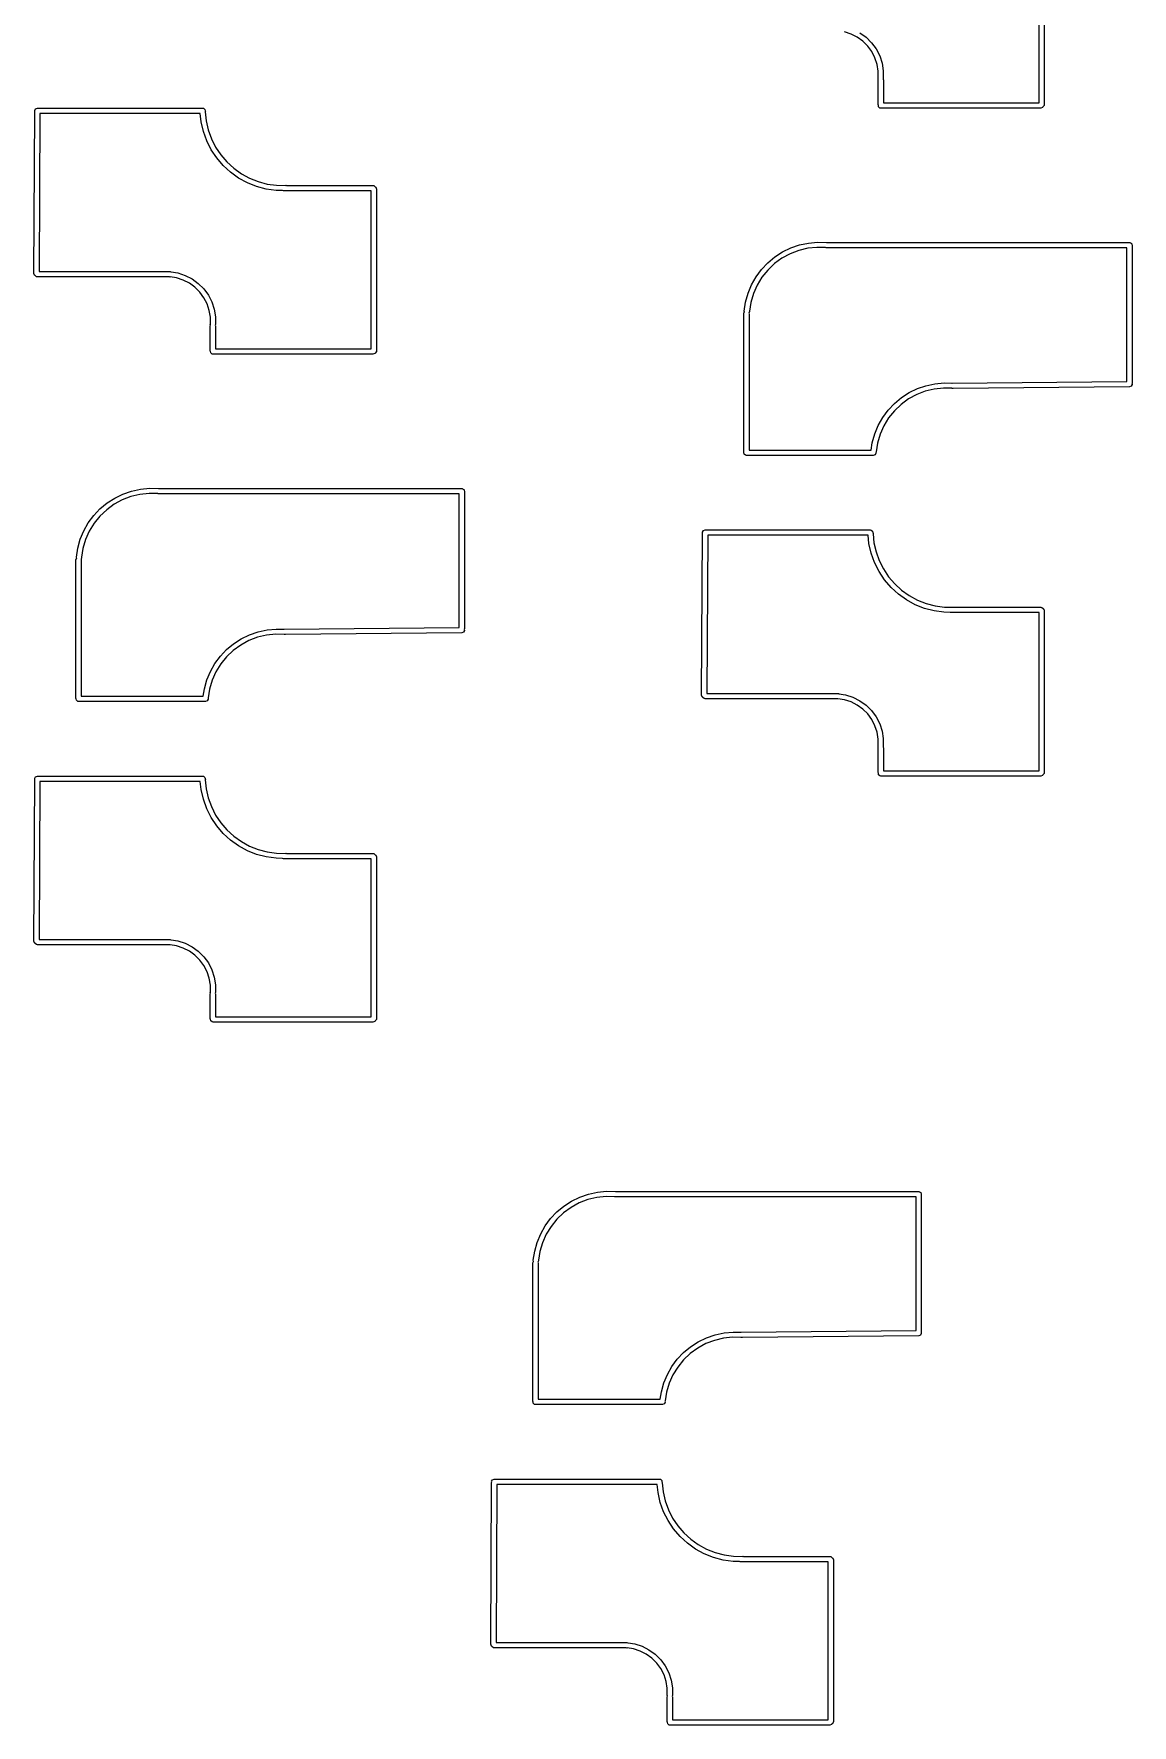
# Model space of a CAD drawing. Extents: x -7 to 140, y -36 to 78.
# Drawn here: x 30.62 to 61.88, y -21.3 to 26.81 of the extents above; entities that cross this region are included whole.
import ezdxf

# ---------------------------------------------------------------- set-up
doc = ezdxf.new("R2010")
doc.units = 0
doc.layers.add('BLACK', color=7, linetype='CONTINUOUS')

msp = doc.modelspace()

# ---------------------------------------------------------------- linework, layer by layer
at = {"layer": 'BLACK', "linetype": 'CONTINUOUS'}
for p, q in [((59.375, 29.4), (59.375, 24.8)), ((59.225, 24.85), (59.225, 29.35)), ((53.876, 26.8087), (53.6889, 26.8689)), ((54.0514, 26.72), (53.876, 26.8087)), ((54.2107, 26.6049), (54.0514, 26.72)), ((54.1274, 26.8448), (54.3053, 26.7163)), ((54.3501, 26.4663), (54.2107, 26.6049)), ((54.3053, 26.7163), (54.461, 26.5615)), ((54.4661, 26.3076), (54.3501, 26.4663)), ((54.461, 26.5615), (54.5905, 26.3843)), ((54.5559, 26.1328), (54.4661, 26.3076)), ((54.6172, 25.946), (54.5559, 26.1328)), ((54.5905, 26.3843), (54.6907, 26.1891)), ((54.6907, 26.1891), (54.7592, 25.9805)), ((54.6485, 25.7519), (54.6172, 25.946)), ((54.645, 25.5), (54.6495, 25.5257)), ((54.6452, 25.5557), (54.649, 25.565)), ((54.6518, 25.5284), (54.6452, 25.5557)), ((54.649, 25.565), (54.6485, 25.7519)), ((54.6495, 25.5257), (54.6518, 25.5284)), ((54.7592, 25.9805), (54.7941, 25.7638)), ((54.7948, 25.5443), (54.7863, 25.5238)), ((54.7863, 25.5238), (54.795, 25.5)), ((54.7941, 25.7638), (54.7948, 25.5443)), ((54.7948, 25.5443), (54.7948, 25.5443)), ((54.645, 24.8), (54.645, 25.5)), ((54.795, 25.5), (54.795, 24.85)), ((30.625, 20.0004), (30.65, 24.6004)), ((30.65, 24.6004), (30.6539, 24.6221)), ((30.6511, 24.638), (30.6768, 24.6825)), ((30.6539, 24.6221), (30.6511, 24.638)), ((30.6768, 24.6825), (30.725, 24.7)), ((30.725, 24.7), (35.425, 24.7)), ((30.7997, 24.55), (30.7753, 20.05)), ((35.36, 24.55), (30.7997, 24.55)), ((35.3846, 24.3148), (35.36, 24.55)), ((35.425, 24.7), (35.4507, 24.6955)), ((35.4507, 24.6955), (35.49, 24.6625)), ((35.49, 24.6625), (35.4964, 24.6262)), ((35.4964, 24.6262), (35.5049, 24.6033)), ((35.5049, 24.6033), (35.502, 24.5927)), ((35.502, 24.5927), (35.5286, 24.3388)), ((54.6528, 24.7785), (54.645, 24.8)), ((54.66, 24.7375), (54.6528, 24.7785)), ((54.6993, 24.7045), (54.66, 24.7375)), ((54.725, 24.7), (54.6993, 24.7045)), ((59.275, 24.7), (54.725, 24.7)), ((54.795, 24.85), (59.225, 24.85)), ((59.3232, 24.7175), (59.275, 24.7)), ((59.3328, 24.7342), (59.3232, 24.7175)), ((59.3375, 24.735), (59.3328, 24.7342)), ((59.3705, 24.7743), (59.3375, 24.735)), ((59.375, 24.8), (59.3705, 24.7743)), ((35.4479, 24.0385), (35.3846, 24.3148)), ((35.5286, 24.3388), (35.588, 24.0797)), ((35.588, 24.0797), (35.6782, 23.8296)), ((35.5441, 23.7719), (35.4479, 24.0385)), ((35.6717, 23.5188), (35.5441, 23.7719)), ((35.6782, 23.8296), (35.7978, 23.5923)), ((35.7978, 23.5923), (35.9452, 23.3711)), ((35.8288, 23.2829), (35.6717, 23.5188)), ((36.0133, 23.0677), (35.8288, 23.2829)), ((35.9452, 23.3711), (36.1182, 23.1692)), ((36.1182, 23.1692), (36.3143, 22.9897)), ((36.2223, 22.8763), (36.0133, 23.0677)), ((36.4529, 22.7115), (36.2223, 22.8763)), ((36.3143, 22.9897), (36.5305, 22.8352)), ((36.7017, 22.5757), (36.4529, 22.7115)), ((36.5305, 22.8352), (36.7638, 22.7078)), ((36.7638, 22.7078), (37.0108, 22.6095)), ((36.9651, 22.4708), (36.7017, 22.5757)), ((37.2391, 22.3985), (36.9651, 22.4708)), ((37.0108, 22.6095), (37.2678, 22.5416)), ((37.5199, 22.3597), (37.2391, 22.3985)), ((37.2678, 22.5416), (37.5311, 22.5053)), ((37.6966, 22.3568), (37.5199, 22.3597)), ((37.5311, 22.5053), (37.7864, 22.5011)), ((37.6993, 22.3545), (37.6966, 22.3568)), ((37.725, 22.35), (37.6993, 22.3545)), ((40.225, 22.35), (37.725, 22.35)), ((37.7864, 22.5011), (37.7967, 22.5049)), ((37.7967, 22.5049), (37.8145, 22.5)), ((37.8145, 22.5), (40.275, 22.5)), ((40.225, 17.85), (40.225, 22.35)), ((40.275, 22.5), (40.3007, 22.4955)), ((40.3007, 22.4955), (40.34, 22.4625)), ((40.34, 22.4625), (40.3408, 22.4578)), ((40.3408, 22.4578), (40.3575, 22.4482)), ((40.3575, 22.4482), (40.375, 22.4)), ((40.375, 22.4), (40.375, 17.8)), ((51.9264, 20.6102), (52.1608, 20.724)), ((52.1608, 20.724), (52.4071, 20.8089)), ((52.6437, 20.7128), (52.3878, 20.6513)), ((52.4071, 20.8089), (52.6619, 20.8634)), ((52.9055, 20.7404), (52.6437, 20.7128)), ((52.6619, 20.8634), (52.9214, 20.8867)), ((53.1486, 20.7341), (52.9055, 20.7404)), ((52.9214, 20.8867), (53.1747, 20.8789)), ((53.1493, 20.7335), (53.1486, 20.7341)), ((53.1646, 20.7308), (53.1493, 20.7335)), ((53.1682, 20.7293), (53.1646, 20.7308)), ((53.1704, 20.7298), (53.1682, 20.7293)), ((53.175, 20.729), (53.1704, 20.7298)), ((53.1747, 20.8789), (53.175, 20.879)), ((53.175, 20.879), (61.8, 20.879)), ((61.725, 20.729), (53.175, 20.729)), ((61.725, 16.9243), (61.725, 20.729)), ((61.8, 20.879), (61.8097, 20.8773)), ((61.8097, 20.8773), (61.813, 20.8779)), ((61.813, 20.8779), (61.8159, 20.8762)), ((61.8159, 20.8762), (61.8257, 20.8745)), ((61.8257, 20.8745), (61.8406, 20.862)), ((61.8406, 20.862), (61.8575, 20.8522)), ((61.8575, 20.8522), (61.8598, 20.8458)), ((61.8598, 20.8458), (61.865, 20.8415)), ((61.865, 20.8415), (61.8683, 20.8223)), ((61.8683, 20.8223), (61.875, 20.804)), ((61.875, 20.804), (61.875, 16.896)), ((51.3285, 20.1126), (51.5072, 20.3022)), ((51.5072, 20.3022), (51.7075, 20.4688)), ((51.698, 20.2766), (51.5072, 20.0953)), ((51.9109, 20.4313), (51.698, 20.2766)), ((51.7075, 20.4688), (51.9264, 20.6102)), ((52.1422, 20.5569), (51.9109, 20.4313)), ((52.3878, 20.6513), (52.1422, 20.5569)), ((30.6423, 19.9521), (30.625, 20.0004)), ((30.6592, 19.9422), (30.6423, 19.9521)), ((30.66, 19.9375), (30.6592, 19.9422)), ((30.6993, 19.9045), (30.66, 19.9375)), ((30.725, 19.9), (30.6993, 19.9045)), ((34.4827, 19.9), (30.725, 19.9)), ((30.7753, 20.05), (34.5, 20.05)), ((34.4943, 19.8952), (34.4827, 19.9)), ((34.5041, 19.8976), (34.4943, 19.8952)), ((34.5, 20.05), (34.5257, 20.0455)), ((34.6889, 19.8689), (34.5041, 19.8976)), ((34.5257, 20.0455), (34.5312, 20.0408)), ((34.5312, 20.0408), (34.7226, 20.0111)), ((34.876, 19.8087), (34.6889, 19.8689)), ((34.7226, 20.0111), (34.9315, 19.9439)), ((35.0514, 19.72), (34.876, 19.8087)), ((34.9315, 19.9439), (35.1274, 19.8448)), ((35.1274, 19.8448), (35.3053, 19.7163)), ((51.0457, 19.676), (51.1739, 19.9028)), ((51.1739, 19.9028), (51.3285, 20.1126)), ((51.3416, 19.8908), (51.2042, 19.6663)), ((51.5072, 20.0953), (51.3416, 19.8908)), ((35.2107, 19.6049), (35.0514, 19.72)), ((35.3501, 19.4663), (35.2107, 19.6049)), ((35.3053, 19.7163), (35.461, 19.5615)), ((35.4661, 19.3076), (35.3501, 19.4663)), ((35.461, 19.5615), (35.5905, 19.3843)), ((35.5559, 19.1328), (35.4661, 19.3076)), ((35.5905, 19.3843), (35.6907, 19.1891)), ((50.8757, 19.1844), (50.9459, 19.4353)), ((50.9459, 19.4353), (51.0457, 19.676)), ((51.0972, 19.4259), (51.0225, 19.1735)), ((51.2042, 19.6663), (51.0972, 19.4259)), ((35.6172, 18.946), (35.5559, 19.1328)), ((35.6485, 18.7519), (35.6172, 18.946)), ((35.6907, 19.1891), (35.7592, 18.9805)), ((35.7592, 18.9805), (35.7941, 18.7638)), ((50.825, 18.85), (50.8295, 18.8757)), ((50.825, 14.905), (50.825, 18.85)), ((50.8295, 18.8757), (50.844, 18.8929)), ((50.8363, 18.9268), (50.8757, 19.1844)), ((50.844, 18.8929), (50.8363, 18.9268)), ((50.8363, 18.9268), (50.8363, 18.9268)), ((50.9857, 18.9132), (50.9675, 18.8707)), ((50.9675, 18.8707), (50.975, 18.85)), ((50.975, 18.85), (50.975, 14.971)), ((51.0225, 19.1735), (50.9831, 18.9245)), ((50.9831, 18.9245), (50.9857, 18.9132)), ((35.645, 18.5), (35.6495, 18.5257)), ((35.645, 17.8), (35.645, 18.5)), ((35.6452, 18.5557), (35.649, 18.565)), ((35.6518, 18.5284), (35.6452, 18.5557)), ((35.649, 18.565), (35.6485, 18.7519)), ((35.6495, 18.5257), (35.6518, 18.5284)), ((35.7948, 18.5443), (35.7863, 18.5238)), ((35.7863, 18.5238), (35.795, 18.5)), ((35.7941, 18.7638), (35.7948, 18.5443)), ((35.7948, 18.5443), (35.7948, 18.5443)), ((35.795, 18.5), (35.795, 17.85)), ((35.795, 17.85), (40.225, 17.85)), ((35.6528, 17.7785), (35.645, 17.8)), ((35.66, 17.7375), (35.6528, 17.7785)), ((35.6993, 17.7045), (35.66, 17.7375)), ((35.725, 17.7), (35.6993, 17.7045)), ((40.275, 17.7), (35.725, 17.7)), ((40.3232, 17.7175), (40.275, 17.7)), ((40.3328, 17.7342), (40.3232, 17.7175)), ((40.3375, 17.735), (40.3328, 17.7342)), ((40.3705, 17.7743), (40.3375, 17.735)), ((40.375, 17.8), (40.3705, 17.7743)), ((56.0085, 16.8051), (56.2629, 16.8595)), ((56.2629, 16.8595), (56.5219, 16.8828)), ((56.5219, 16.8828), (56.7412, 16.876)), ((56.7412, 16.876), (56.7493, 16.879)), ((56.7493, 16.879), (61.725, 16.9243)), ((61.8705, 16.8703), (61.8684, 16.8678)), ((61.8684, 16.8678), (61.874, 16.8376)), ((61.875, 16.896), (61.8705, 16.8703)), ((55.1102, 16.2995), (55.3102, 16.4659)), ((55.5133, 16.4281), (55.3009, 16.2737)), ((55.3102, 16.4659), (55.5287, 16.6069)), ((55.7442, 16.5535), (55.5133, 16.4281)), ((55.5287, 16.6069), (55.7626, 16.7205)), ((55.9894, 16.6476), (55.7442, 16.5535)), ((55.7626, 16.7205), (56.0085, 16.8051)), ((56.2448, 16.709), (55.9894, 16.6476)), ((56.506, 16.7364), (56.2448, 16.709)), ((56.7432, 16.7303), (56.506, 16.7364)), ((56.7507, 16.729), (56.7432, 16.7303)), ((56.7594, 16.7291), (56.7507, 16.729)), ((56.7681, 16.7253), (56.7594, 16.7291)), ((56.7859, 16.7293), (56.7681, 16.7253)), ((61.8007, 16.775), (56.7859, 16.7293)), ((61.8487, 16.793), (61.8007, 16.775)), ((61.874, 16.8376), (61.8487, 16.793)), ((54.6495, 15.6746), (54.7775, 15.901)), ((54.7775, 15.901), (54.9318, 16.1103)), ((54.9451, 15.8887), (54.8079, 15.6648)), ((54.9318, 16.1103), (55.1102, 16.2995)), ((55.1103, 16.0929), (54.9451, 15.8887)), ((55.3009, 16.2737), (55.1103, 16.0929)), ((54.4797, 15.1839), (54.5497, 15.4344)), ((54.5497, 15.4344), (54.6495, 15.6746)), ((54.701, 15.4248), (54.6265, 15.173)), ((54.8079, 15.6648), (54.701, 15.4248)), ((50.975, 14.971), (54.4471, 14.971)), ((54.4471, 14.971), (54.4797, 15.1839)), ((54.6265, 15.173), (54.5871, 14.9244)), ((54.5871, 14.9244), (54.5897, 14.9131)), ((50.8286, 14.8951), (50.825, 14.905)), ((50.835, 14.8585), (50.8286, 14.8951)), ((50.8743, 14.8255), (50.835, 14.8585)), ((50.9, 14.821), (50.8743, 14.8255)), ((54.51, 14.821), (50.9, 14.821)), ((54.5582, 14.8385), (54.51, 14.821)), ((54.5839, 14.883), (54.5582, 14.8385)), ((54.5897, 14.9131), (54.5818, 14.8947)), ((54.5818, 14.8947), (54.5839, 14.883)), ((32.7075, 13.4688), (32.9264, 13.6102)), ((33.1422, 13.5569), (32.9109, 13.4313)), ((32.9264, 13.6102), (33.1608, 13.724)), ((33.3878, 13.6513), (33.1422, 13.5569)), ((33.1608, 13.724), (33.4071, 13.8089)), ((33.6437, 13.7128), (33.3878, 13.6513)), ((33.4071, 13.8089), (33.6619, 13.8634)), ((33.9055, 13.7404), (33.6437, 13.7128)), ((33.6619, 13.8634), (33.9214, 13.8867)), ((34.1486, 13.7341), (33.9055, 13.7404)), ((33.9214, 13.8867), (34.1747, 13.8789)), ((34.1493, 13.7335), (34.1486, 13.7341)), ((34.1646, 13.7308), (34.1493, 13.7335)), ((34.1682, 13.7293), (34.1646, 13.7308)), ((34.1704, 13.7298), (34.1682, 13.7293)), ((34.175, 13.729), (34.1704, 13.7298)), ((34.1747, 13.8789), (34.175, 13.879)), ((34.175, 13.879), (42.8, 13.879)), ((42.725, 13.729), (34.175, 13.729)), ((42.725, 9.92432), (42.725, 13.729)), ((42.8, 13.879), (42.8097, 13.8773)), ((42.8097, 13.8773), (42.813, 13.8779)), ((42.813, 13.8779), (42.8159, 13.8762)), ((42.8159, 13.8762), (42.8257, 13.8745)), ((42.8257, 13.8745), (42.8406, 13.862)), ((42.8406, 13.862), (42.8575, 13.8522)), ((42.8575, 13.8522), (42.8598, 13.8458)), ((42.8598, 13.8458), (42.865, 13.8415)), ((42.865, 13.8415), (42.8683, 13.8223)), ((42.8683, 13.8223), (42.875, 13.804)), ((42.875, 13.804), (42.875, 9.896)), ((32.1739, 12.9028), (32.3285, 13.1126)), ((32.3285, 13.1126), (32.5072, 13.3022)), ((32.5072, 13.0953), (32.3416, 12.8908)), ((32.5072, 13.3022), (32.7075, 13.4688)), ((32.698, 13.2766), (32.5072, 13.0953)), ((32.9109, 13.4313), (32.698, 13.2766)), ((31.9459, 12.4353), (32.0457, 12.676)), ((32.0457, 12.676), (32.1739, 12.9028)), ((32.2042, 12.6663), (32.0972, 12.4259)), ((32.3416, 12.8908), (32.2042, 12.6663)), ((49.625, 8.00041), (49.65, 12.6004)), ((49.65, 12.6004), (49.6539, 12.6221)), ((49.6511, 12.638), (49.6768, 12.6825)), ((49.6539, 12.6221), (49.6511, 12.638)), ((49.6768, 12.6825), (49.725, 12.7)), ((49.725, 12.7), (54.425, 12.7)), ((49.7997, 12.55), (49.7753, 8.05)), ((54.36, 12.55), (49.7997, 12.55)), ((54.3846, 12.3148), (54.36, 12.55)), ((54.425, 12.7), (54.4507, 12.6955)), ((54.4507, 12.6955), (54.49, 12.6625)), ((54.49, 12.6625), (54.4964, 12.6262)), ((54.4964, 12.6262), (54.5049, 12.6033)), ((54.5049, 12.6033), (54.502, 12.5927)), ((54.502, 12.5927), (54.5286, 12.3388)), ((31.8363, 11.9268), (31.8757, 12.1844)), ((31.8757, 12.1844), (31.9459, 12.4353)), ((32.0225, 12.1735), (31.9831, 11.9245)), ((32.0972, 12.4259), (32.0225, 12.1735)), ((54.4479, 12.0385), (54.3846, 12.3148)), ((54.5441, 11.7719), (54.4479, 12.0385)), ((54.5286, 12.3388), (54.588, 12.0797)), ((54.588, 12.0797), (54.6782, 11.8296)), ((31.825, 11.85), (31.8295, 11.8757)), ((31.825, 7.905), (31.825, 11.85)), ((31.8295, 11.8757), (31.844, 11.8929)), ((31.844, 11.8929), (31.8363, 11.9268)), ((31.8363, 11.9268), (31.8363, 11.9268)), ((31.9857, 11.9132), (31.9675, 11.8707)), ((31.9675, 11.8707), (31.975, 11.85)), ((31.975, 11.85), (31.975, 7.971)), ((31.9831, 11.9245), (31.9857, 11.9132)), ((54.6717, 11.5188), (54.5441, 11.7719)), ((54.6782, 11.8296), (54.7978, 11.5923)), ((54.7978, 11.5923), (54.9452, 11.3711)), ((54.8288, 11.2829), (54.6717, 11.5188)), ((55.0133, 11.0677), (54.8288, 11.2829)), ((54.9452, 11.3711), (55.1182, 11.1692)), ((55.2223, 10.8763), (55.0133, 11.0677)), ((55.1182, 11.1692), (55.3142, 10.9897)), ((55.4529, 10.7115), (55.2223, 10.8763)), ((55.3142, 10.9897), (55.5305, 10.8352)), ((55.7017, 10.5757), (55.4529, 10.7115)), ((55.5305, 10.8352), (55.7638, 10.7078)), ((55.7638, 10.7078), (56.0108, 10.6095)), ((56.0108, 10.6095), (56.2678, 10.5416)), ((55.9651, 10.4708), (55.7017, 10.5757)), ((56.2391, 10.3985), (55.9651, 10.4708)), ((56.5199, 10.3597), (56.2391, 10.3985)), ((56.2678, 10.5416), (56.5311, 10.5053)), ((56.6966, 10.3568), (56.5199, 10.3597)), ((56.5311, 10.5053), (56.7864, 10.5011)), ((56.6993, 10.3545), (56.6966, 10.3568)), ((56.725, 10.35), (56.6993, 10.3545)), ((59.225, 10.35), (56.725, 10.35)), ((56.7864, 10.5011), (56.7967, 10.5049)), ((56.7967, 10.5049), (56.8145, 10.5)), ((56.8145, 10.5), (59.275, 10.5)), ((59.225, 5.85), (59.225, 10.35)), ((59.275, 10.5), (59.3007, 10.4955)), ((59.3007, 10.4955), (59.34, 10.4625)), ((59.34, 10.4625), (59.3408, 10.4578)), ((59.3408, 10.4578), (59.3575, 10.4482)), ((59.3575, 10.4482), (59.375, 10.4)), ((59.375, 10.4), (59.375, 5.8)), ((36.5287, 9.60687), (36.7626, 9.72051)), ((36.9894, 9.64762), (36.7442, 9.55347)), ((36.7626, 9.72051), (37.0085, 9.80512)), ((37.2448, 9.70896), (36.9894, 9.64762)), ((37.0085, 9.80512), (37.2629, 9.85947)), ((37.506, 9.73644), (37.2448, 9.70896)), ((37.2629, 9.85947), (37.5219, 9.88278)), ((37.7432, 9.73025), (37.506, 9.73644)), ((37.5219, 9.88278), (37.7412, 9.87595)), ((37.7412, 9.87595), (37.7493, 9.879)), ((37.7507, 9.729), (37.7432, 9.73025)), ((37.7493, 9.879), (42.725, 9.92432)), ((37.7594, 9.72908), (37.7507, 9.729)), ((37.7681, 9.72531), (37.7594, 9.72908)), ((37.7859, 9.72932), (37.7681, 9.72531)), ((42.8007, 9.775), (37.7859, 9.72932)), ((42.8487, 9.79299), (42.8007, 9.775)), ((42.874, 9.83765), (42.8487, 9.79299)), ((42.8705, 9.87035), (42.8684, 9.86784)), ((42.8684, 9.86784), (42.874, 9.83765)), ((42.875, 9.896), (42.8705, 9.87035)), ((35.9318, 9.11033), (36.1102, 9.29954)), ((36.1102, 9.29954), (36.3102, 9.46586)), ((36.3009, 9.27371), (36.1103, 9.09289)), ((36.5133, 9.42812), (36.3009, 9.27371)), ((36.3102, 9.46586), (36.5287, 9.60687)), ((36.7442, 9.55347), (36.5133, 9.42812)), ((35.5497, 8.43439), (35.6495, 8.67458)), ((35.6495, 8.67458), (35.7775, 8.90099)), ((35.8079, 8.66478), (35.701, 8.42482)), ((35.7775, 8.90099), (35.9318, 9.11033)), ((35.9451, 8.88875), (35.8079, 8.66478)), ((36.1103, 9.09289), (35.9451, 8.88875)), ((35.4471, 7.971), (35.4797, 8.18393)), ((35.4797, 8.18393), (35.5497, 8.43439)), ((35.701, 8.42482), (35.6265, 8.17297)), ((31.8286, 7.89515), (31.825, 7.905)), ((31.835, 7.8585), (31.8286, 7.89515)), ((31.8743, 7.82552), (31.835, 7.8585)), ((31.9, 7.821), (31.8743, 7.82552)), ((35.51, 7.821), (31.9, 7.821)), ((31.975, 7.971), (35.4471, 7.971)), ((35.5582, 7.83855), (35.51, 7.821)), ((35.5839, 7.88298), (35.5582, 7.83855)), ((35.5897, 7.91315), (35.5818, 7.89475)), ((35.5818, 7.89475), (35.5839, 7.88298)), ((35.6265, 8.17297), (35.5871, 7.92443)), ((35.5871, 7.92443), (35.5897, 7.91315)), ((49.6423, 7.9521), (49.625, 8.00041)), ((49.6592, 7.9422), (49.6423, 7.9521)), ((49.66, 7.9375), (49.6592, 7.9422)), ((49.6993, 7.90452), (49.66, 7.9375)), ((49.725, 7.9), (49.6993, 7.90452)), ((53.4827, 7.9), (49.725, 7.9)), ((49.7753, 8.05), (53.5, 8.05)), ((53.4943, 7.89521), (53.4827, 7.9)), ((53.5041, 7.89759), (53.4943, 7.89521)), ((53.5, 8.05), (53.5257, 8.04548)), ((53.6889, 7.86888), (53.5041, 7.89759)), ((53.5257, 8.04548), (53.5312, 8.04082)), ((53.5312, 8.04082), (53.7226, 8.01108)), ((53.876, 7.80869), (53.6889, 7.86888)), ((53.7226, 8.01108), (53.9315, 7.94387)), ((54.0514, 7.71996), (53.876, 7.80869)), ((53.9315, 7.94387), (54.1274, 7.84479)), ((54.2107, 7.60489), (54.0514, 7.71996)), ((54.1274, 7.84479), (54.3053, 7.7163)), ((54.3053, 7.7163), (54.461, 7.56154)), ((54.3501, 7.46631), (54.2107, 7.60489)), ((54.4661, 7.30763), (54.3501, 7.46631)), ((54.461, 7.56154), (54.5905, 7.38435)), ((54.5559, 7.13275), (54.4661, 7.30763)), ((54.5905, 7.38435), (54.6907, 7.18907)), ((54.6172, 6.94599), (54.5559, 7.13275)), ((54.6485, 6.75194), (54.6172, 6.94599)), ((54.649, 6.56497), (54.6485, 6.75194)), ((54.6907, 7.18907), (54.7592, 6.98052)), ((54.7592, 6.98052), (54.7941, 6.76383)), ((54.7941, 6.76383), (54.7948, 6.54434)), ((54.645, 6.5), (54.6495, 6.52565)), ((54.645, 5.8), (54.645, 6.5)), ((54.6452, 6.55567), (54.649, 6.56497)), ((54.6518, 6.52841), (54.6452, 6.55567)), ((54.6495, 6.52565), (54.6518, 6.52841)), ((54.7948, 6.54433), (54.7863, 6.52378)), ((54.7863, 6.52378), (54.795, 6.5)), ((54.7948, 6.54434), (54.7948, 6.54433)), ((54.795, 6.5), (54.795, 5.85)), ((54.6528, 5.77854), (54.645, 5.8)), ((54.66, 5.7375), (54.6528, 5.77854)), ((54.795, 5.85), (59.225, 5.85)), ((59.3705, 5.77435), (59.3375, 5.73505)), ((59.375, 5.8), (59.3705, 5.77435)), ((30.625, 1.00041), (30.65, 5.60041)), ((30.65, 5.60041), (30.6539, 5.6221)), ((30.6511, 5.63802), (30.6768, 5.68245)), ((30.6539, 5.6221), (30.6511, 5.63802)), ((30.6768, 5.68245), (30.725, 5.7)), ((30.725, 5.7), (35.425, 5.7)), ((30.7997, 5.55), (30.7753, 1.05)), ((35.36, 5.55), (30.7997, 5.55)), ((35.3846, 5.3148), (35.36, 5.55)), ((35.4479, 5.03852), (35.3846, 5.3148)), ((35.425, 5.7), (35.4507, 5.69548)), ((35.4507, 5.69548), (35.49, 5.6625)), ((35.49, 5.6625), (35.4964, 5.62621)), ((35.4964, 5.62621), (35.5049, 5.6033)), ((35.5049, 5.6033), (35.502, 5.59274)), ((35.502, 5.59274), (35.5286, 5.33876)), ((35.5286, 5.33876), (35.588, 5.07966)), ((54.6993, 5.70452), (54.66, 5.7375)), ((54.725, 5.7), (54.6993, 5.70452)), ((59.275, 5.7), (54.725, 5.7)), ((59.3232, 5.71755), (59.275, 5.7)), ((59.3328, 5.73423), (59.3232, 5.71755)), ((59.3375, 5.73505), (59.3328, 5.73423)), ((35.5441, 4.77189), (35.4479, 5.03852)), ((35.588, 5.07966), (35.6782, 4.82961)), ((35.6782, 4.82961), (35.7978, 4.59225)), ((35.6717, 4.51879), (35.5441, 4.77189)), ((35.8288, 4.28292), (35.6717, 4.51879)), ((35.7978, 4.59225), (35.9452, 4.37105)), ((35.9452, 4.37105), (36.1182, 4.16922)), ((36.0133, 4.0677), (35.8288, 4.28292)), ((36.2223, 3.8763), (36.0133, 4.0677)), ((36.1182, 4.16922), (36.3143, 3.98972)), ((36.4529, 3.71148), (36.2223, 3.8763)), ((36.3143, 3.98972), (36.5305, 3.83516)), ((36.7017, 3.57566), (36.4529, 3.71148)), ((36.5305, 3.83516), (36.7638, 3.70779)), ((36.9651, 3.47082), (36.7017, 3.57566)), ((36.7638, 3.70779), (37.0108, 3.60947)), ((37.2391, 3.39849), (36.9651, 3.47082)), ((37.0108, 3.60947), (37.2678, 3.54163)), ((37.5199, 3.35972), (37.2391, 3.39849)), ((37.2678, 3.54163), (37.5311, 3.50527)), ((37.5311, 3.50527), (37.7864, 3.50109)), ((37.7864, 3.50109), (37.7967, 3.50493)), ((37.7967, 3.50493), (37.8145, 3.5)), ((37.8145, 3.5), (40.275, 3.5)), ((40.275, 3.5), (40.3007, 3.49548)), ((40.3007, 3.49548), (40.34, 3.4625)), ((40.34, 3.4625), (40.3408, 3.45784)), ((40.3408, 3.45784), (40.3575, 3.44821)), ((40.3575, 3.44821), (40.375, 3.4)), ((40.375, 3.4), (40.375, -1.2)), ((37.6966, 3.35682), (37.5199, 3.35972)), ((37.6993, 3.35452), (37.6966, 3.35682)), ((37.725, 3.35), (37.6993, 3.35452)), ((40.225, 3.35), (37.725, 3.35)), ((40.225, -1.15), (40.225, 3.35)), ((30.6423, 0.9521), (30.625, 1.00041)), ((30.7753, 1.05), (34.5, 1.05)), ((34.5, 1.05), (34.5257, 1.04548)), ((34.5257, 1.04548), (34.5312, 1.04082)), ((34.5312, 1.04082), (34.7226, 1.01108)), ((34.7226, 1.01108), (34.9315, 0.94387)), ((30.6592, 0.9422), (30.6423, 0.9521)), ((30.66, 0.9375), (30.6592, 0.9422)), ((30.6993, 0.90452), (30.66, 0.9375)), ((30.725, 0.9), (30.6993, 0.90452)), ((34.4827, 0.9), (30.725, 0.9)), ((34.4943, 0.89521), (34.4827, 0.9)), ((34.5041, 0.89759), (34.4943, 0.89521)), ((34.6889, 0.86888), (34.5041, 0.89759)), ((34.876, 0.80869), (34.6889, 0.86888)), ((35.0514, 0.71996), (34.876, 0.80869)), ((34.9315, 0.94387), (35.1274, 0.84479)), ((35.2107, 0.60489), (35.0514, 0.71996)), ((35.1274, 0.84479), (35.3053, 0.7163)), ((35.3501, 0.46631), (35.2107, 0.60489)), ((35.3053, 0.7163), (35.461, 0.56154)), ((35.461, 0.56154), (35.5905, 0.38435)), ((35.4661, 0.30763), (35.3501, 0.46631)), ((35.5559, 0.13275), (35.4661, 0.30763)), ((35.6172, -0.05401), (35.5559, 0.13275)), ((35.5905, 0.38435), (35.6907, 0.18907)), ((35.6907, 0.18907), (35.7592, -0.01948)), ((35.6485, -0.24806), (35.6172, -0.05401)), ((35.645, -0.5), (35.6495, -0.47435)), ((35.6452, -0.44433), (35.649, -0.43503)), ((35.6518, -0.47159), (35.6452, -0.44433)), ((35.649, -0.43503), (35.6485, -0.24806)), ((35.6495, -0.47435), (35.6518, -0.47159)), ((35.7592, -0.01948), (35.7941, -0.23617)), ((35.7948, -0.45567), (35.7863, -0.47622)), ((35.7863, -0.47622), (35.795, -0.5)), ((35.7941, -0.23617), (35.7948, -0.45566)), ((35.7948, -0.45566), (35.7948, -0.45567)), ((35.645, -1.2), (35.645, -0.5)), ((35.795, -0.5), (35.795, -1.15)), ((35.6528, -1.22146), (35.645, -1.2)), ((35.66, -1.2625), (35.6528, -1.22146)), ((35.6993, -1.29548), (35.66, -1.2625)), ((35.725, -1.3), (35.6993, -1.29548)), ((40.275, -1.3), (35.725, -1.3)), ((35.795, -1.15), (40.225, -1.15)), ((40.3232, -1.28245), (40.275, -1.3)), ((40.3328, -1.26577), (40.3232, -1.28245)), ((40.3375, -1.26495), (40.3328, -1.26577)), ((40.3705, -1.22565), (40.3375, -1.26495)), ((40.375, -1.2), (40.3705, -1.22565)), ((46.1608, -6.27596), (46.4071, -6.19114)), ((46.4071, -6.19114), (46.6619, -6.13664)), ((46.6619, -6.13664), (46.9214, -6.11325)), ((46.9214, -6.11325), (47.1747, -6.12109)), ((47.1747, -6.12109), (47.175, -6.121)), ((47.175, -6.121), (55.8, -6.121)), ((55.8, -6.121), (55.8097, -6.12272)), ((55.8097, -6.12272), (55.813, -6.12214)), ((55.813, -6.12214), (55.8159, -6.1238)), ((55.8159, -6.1238), (55.8257, -6.12552)), ((55.8257, -6.12552), (55.8406, -6.13805)), ((55.8406, -6.13805), (55.8575, -6.14779)), ((55.8575, -6.14779), (55.8598, -6.15415)), ((55.8598, -6.15415), (55.865, -6.1585)), ((55.865, -6.1585), (55.8683, -6.17769)), ((55.8683, -6.17769), (55.875, -6.196)), ((55.875, -6.196), (55.875, -10.104)), ((45.3285, -6.88741), (45.5072, -6.69782)), ((45.5072, -6.69782), (45.7075, -6.53116)), ((45.698, -6.72345), (45.5072, -6.90466)), ((45.9109, -6.5687), (45.698, -6.72345)), ((45.7075, -6.53116), (45.9264, -6.38985)), ((46.1422, -6.44305), (45.9109, -6.5687)), ((45.9264, -6.38985), (46.1608, -6.27596)), ((46.3878, -6.34867), (46.1422, -6.44305)), ((46.6437, -6.28716), (46.3878, -6.34867)), ((46.9055, -6.25958), (46.6437, -6.28716)), ((47.1486, -6.26588), (46.9055, -6.25958)), ((47.1493, -6.26648), (47.1486, -6.26588)), ((47.1646, -6.26917), (47.1493, -6.26648)), ((47.1682, -6.27069), (47.1646, -6.26917)), ((47.1704, -6.27018), (47.1682, -6.27069)), ((47.175, -6.271), (47.1704, -6.27018)), ((55.725, -6.271), (47.175, -6.271)), ((55.725, -10.0757), (55.725, -6.271)), ((45.0457, -7.32401), (45.1739, -7.09716)), ((45.1739, -7.09716), (45.3285, -6.88741)), ((45.3416, -7.10924), (45.2042, -7.33368)), ((45.5072, -6.90466), (45.3416, -7.10924)), ((44.8757, -7.8156), (44.9459, -7.56466)), ((44.9459, -7.56466), (45.0457, -7.32401)), ((45.0972, -7.57413), (45.0225, -7.8265)), ((45.2042, -7.33368), (45.0972, -7.57413)), ((44.825, -8.15), (44.8295, -8.12435)), ((44.825, -12.095), (44.825, -8.15)), ((44.8295, -8.12435), (44.844, -8.10709)), ((44.8363, -8.07315), (44.8757, -7.8156)), ((44.8363, -8.07316), (44.8363, -8.07315)), ((44.844, -8.10709), (44.8363, -8.07316)), ((44.9857, -8.08684), (44.9675, -8.12929)), ((44.9675, -8.12929), (44.975, -8.15)), ((44.975, -8.15), (44.975, -12.029)), ((45.0225, -7.8265), (44.9831, -8.07553)), ((44.9831, -8.07553), (44.9857, -8.08684)), ((50.7493, -10.121), (55.725, -10.0757)), ((55.875, -10.104), (55.8705, -10.1297)), ((49.1102, -10.7005), (49.3102, -10.5341)), ((49.5133, -10.5719), (49.3009, -10.7263)), ((49.3102, -10.5341), (49.5287, -10.3931)), ((49.7442, -10.4465), (49.5133, -10.5719)), ((49.5287, -10.3931), (49.7626, -10.2795)), ((49.9894, -10.3524), (49.7442, -10.4465)), ((49.7626, -10.2795), (50.0085, -10.1949)), ((50.2448, -10.291), (49.9894, -10.3524)), ((50.0085, -10.1949), (50.2629, -10.1405)), ((50.506, -10.2636), (50.2448, -10.291)), ((50.2629, -10.1405), (50.5219, -10.1172)), ((50.7432, -10.2697), (50.506, -10.2636)), ((50.5219, -10.1172), (50.7412, -10.124)), ((50.7412, -10.124), (50.7493, -10.121)), ((50.7507, -10.271), (50.7432, -10.2697)), ((50.7594, -10.2709), (50.7507, -10.271)), ((50.7681, -10.2747), (50.7594, -10.2709)), ((50.7859, -10.2707), (50.7681, -10.2747)), ((55.8007, -10.225), (50.7859, -10.2707)), ((55.8487, -10.207), (55.8007, -10.225)), ((55.874, -10.1624), (55.8487, -10.207)), ((55.8705, -10.1297), (55.8684, -10.1322)), ((55.8684, -10.1322), (55.874, -10.1624)), ((48.7775, -11.099), (48.9318, -10.8897)), ((48.9318, -10.8897), (49.1102, -10.7005)), ((49.1103, -10.9071), (48.9451, -11.1113)), ((49.3009, -10.7263), (49.1103, -10.9071)), ((48.5497, -11.5656), (48.6495, -11.3254)), ((48.6495, -11.3254), (48.7775, -11.099)), ((48.8079, -11.3352), (48.701, -11.5752)), ((48.9451, -11.1113), (48.8079, -11.3352)), ((48.4471, -12.029), (48.4797, -11.8161)), ((48.4797, -11.8161), (48.5497, -11.5656)), ((48.6265, -11.827), (48.5871, -12.0756)), ((48.701, -11.5752), (48.6265, -11.827)), ((44.8286, -12.1049), (44.825, -12.095)), ((44.835, -12.1415), (44.8286, -12.1049)), ((44.8743, -12.1745), (44.835, -12.1415)), ((44.9, -12.179), (44.8743, -12.1745)), ((48.51, -12.179), (44.9, -12.179)), ((44.975, -12.029), (48.4471, -12.029)), ((48.5582, -12.1615), (48.51, -12.179)), ((48.5839, -12.117), (48.5582, -12.1615)), ((48.5897, -12.0869), (48.5818, -12.1053)), ((48.5818, -12.1053), (48.5839, -12.117)), ((48.5871, -12.0756), (48.5897, -12.0869)), ((43.625, -18.9996), (43.65, -14.3996)), ((43.65, -14.3996), (43.6539, -14.3779)), ((43.6511, -14.362), (43.6768, -14.3175)), ((43.6539, -14.3779), (43.6511, -14.362)), ((43.6768, -14.3175), (43.725, -14.3)), ((43.725, -14.3), (48.425, -14.3)), ((48.425, -14.3), (48.4507, -14.3045)), ((48.4507, -14.3045), (48.49, -14.3375)), ((48.49, -14.3375), (48.4964, -14.3738)), ((48.4964, -14.3738), (48.5049, -14.3967)), ((48.5049, -14.3967), (48.502, -14.4073)), ((48.502, -14.4073), (48.5286, -14.6612)), ((43.7997, -14.45), (43.7753, -18.95)), ((48.36, -14.45), (43.7997, -14.45)), ((48.3846, -14.6852), (48.36, -14.45)), ((48.4479, -14.9615), (48.3846, -14.6852)), ((48.5286, -14.6612), (48.588, -14.9203)), ((48.5441, -15.2281), (48.4479, -14.9615)), ((48.6717, -15.4812), (48.5441, -15.2281)), ((48.588, -14.9203), (48.6782, -15.1704)), ((48.6782, -15.1704), (48.7978, -15.4077)), ((48.8288, -15.7171), (48.6717, -15.4812)), ((48.7978, -15.4077), (48.9452, -15.6289)), ((49.0133, -15.9323), (48.8288, -15.7171)), ((48.9452, -15.6289), (49.1182, -15.8308)), ((49.1182, -15.8308), (49.3143, -16.0103)), ((49.2223, -16.1237), (49.0133, -15.9323)), ((49.4529, -16.2885), (49.2223, -16.1237)), ((49.3143, -16.0103), (49.5305, -16.1648)), ((49.7017, -16.4243), (49.4529, -16.2885)), ((49.5305, -16.1648), (49.7638, -16.2922)), ((49.7638, -16.2922), (50.0108, -16.3905)), ((49.9651, -16.5292), (49.7017, -16.4243)), ((50.2391, -16.6015), (49.9651, -16.5292)), ((50.0108, -16.3905), (50.2678, -16.4584)), ((50.5199, -16.6403), (50.2391, -16.6015)), ((50.2678, -16.4584), (50.5311, -16.4947)), ((50.6966, -16.6432), (50.5199, -16.6403)), ((50.5311, -16.4947), (50.7864, -16.4989)), ((50.6993, -16.6455), (50.6966, -16.6432)), ((50.725, -16.65), (50.6993, -16.6455)), ((53.225, -16.65), (50.725, -16.65)), ((50.7864, -16.4989), (50.7967, -16.4951)), ((50.7967, -16.4951), (50.8145, -16.5)), ((50.8145, -16.5), (53.275, -16.5)), ((53.225, -21.15), (53.225, -16.65)), ((53.275, -16.5), (53.3007, -16.5045)), ((53.3007, -16.5045), (53.34, -16.5375)), ((53.34, -16.5375), (53.3408, -16.5422)), ((53.3408, -16.5422), (53.3575, -16.5518)), ((53.3575, -16.5518), (53.375, -16.6)), ((53.375, -16.6), (53.375, -21.2)), ((43.6423, -19.0479), (43.625, -18.9996)), ((43.6592, -19.0578), (43.6423, -19.0479)), ((43.66, -19.0625), (43.6592, -19.0578)), ((43.6993, -19.0955), (43.66, -19.0625)), ((43.725, -19.1), (43.6993, -19.0955)), ((47.4827, -19.1), (43.725, -19.1)), ((43.7753, -18.95), (47.5, -18.95)), ((47.4943, -19.1048), (47.4827, -19.1)), ((47.5041, -19.1024), (47.4943, -19.1048)), ((47.5, -18.95), (47.5257, -18.9545)), ((47.6889, -19.1311), (47.5041, -19.1024)), ((47.5257, -18.9545), (47.5312, -18.9592)), ((47.5312, -18.9592), (47.7226, -18.9889)), ((47.876, -19.1913), (47.6889, -19.1311)), ((47.7226, -18.9889), (47.9315, -19.0561)), ((48.0514, -19.28), (47.876, -19.1913)), ((47.9315, -19.0561), (48.1274, -19.1552)), ((48.1274, -19.1552), (48.3053, -19.2837)), ((48.2107, -19.3951), (48.0514, -19.28)), ((48.3501, -19.5337), (48.2107, -19.3951)), ((48.3053, -19.2837), (48.461, -19.4385)), ((48.4661, -19.6924), (48.3501, -19.5337)), ((48.461, -19.4385), (48.5905, -19.6157)), ((48.5559, -19.8672), (48.4661, -19.6924)), ((48.5905, -19.6157), (48.6907, -19.8109)), ((48.6172, -20.054), (48.5559, -19.8672)), ((48.6485, -20.2481), (48.6172, -20.054)), ((48.6907, -19.8109), (48.7592, -20.0195)), ((48.7592, -20.0195), (48.7941, -20.2362)), ((48.645, -20.5), (48.6495, -20.4743)), ((48.645, -21.2), (48.645, -20.5)), ((48.6452, -20.4443), (48.649, -20.435)), ((48.6518, -20.4716), (48.6452, -20.4443)), ((48.649, -20.435), (48.6485, -20.2481)), ((48.6495, -20.4743), (48.6518, -20.4716)), ((48.7948, -20.4557), (48.7863, -20.4762)), ((48.7863, -20.4762), (48.795, -20.5)), ((48.7941, -20.2362), (48.7948, -20.4557)), ((48.7948, -20.4557), (48.7948, -20.4557)), ((48.795, -20.5), (48.795, -21.15)), ((48.795, -21.15), (53.225, -21.15)), ((48.6528, -21.2215), (48.645, -21.2)), ((48.66, -21.2625), (48.6528, -21.2215)), ((48.6993, -21.2955), (48.66, -21.2625)), ((48.725, -21.3), (48.6993, -21.2955)), ((53.275, -21.3), (48.725, -21.3)), ((53.3232, -21.2825), (53.275, -21.3)), ((53.3328, -21.2658), (53.3232, -21.2825)), ((53.3375, -21.265), (53.3328, -21.2658)), ((53.3705, -21.2257), (53.3375, -21.265)), ((53.375, -21.2), (53.3705, -21.2257))]:
    msp.add_line(p, q, dxfattribs=at)

doc.saveas('drawing.dxf')
